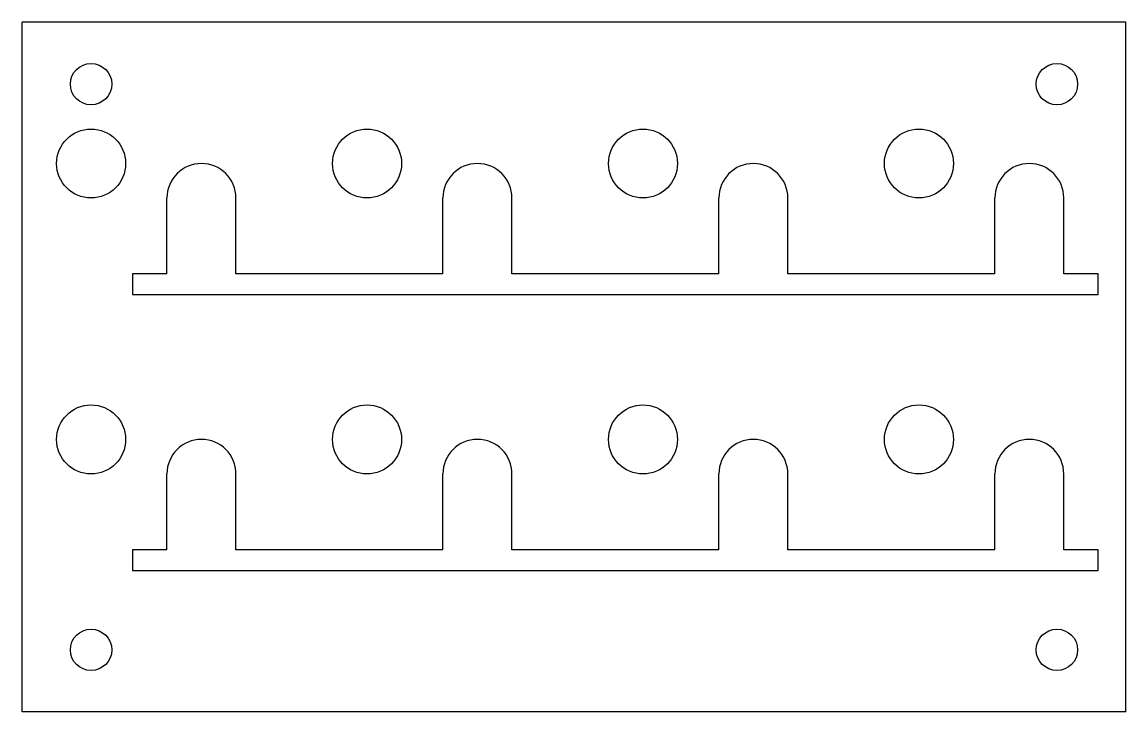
# Model space of a CAD drawing. Header units: millimetres. Extents: x -40 to 40, y -25 to 25.
import ezdxf

# ---------------------------------------------------------------- set-up
doc = ezdxf.new("R2010")
doc.units = ezdxf.units.MM

msp = doc.modelspace()

# ---------------------------------------------------------------- linework, layer by layer
at = {"color": 7, "linetype": 'Continuous', "lineweight": 25}
for p, q in [((-40, -25), (-40, 25)), ((40, 25), (-40, 25)), ((40, -25), (40, 25)), ((-29.5, 6.75), (-29.5, 12.25)), ((-24.5, 6.75), (-24.5, 12.25)), ((-9.5, 6.75), (-9.5, 12.25)), ((-4.5, 6.75), (-4.5, 12.25)), ((10.5, 6.75), (10.5, 12.25)), ((15.5, 6.75), (15.5, 12.25)), ((30.5, 6.75), (30.5, 12.25)), ((35.5, 6.75), (35.5, 12.25)), ((-29.5, 6.75), (-32, 6.75)), ((-32, 6.75), (-32, 5.25)), ((-9.5, 6.75), (-24.5, 6.75)), ((10.5, 6.75), (-4.5, 6.75)), ((30.5, 6.75), (15.5, 6.75)), ((38, 6.75), (35.5, 6.75)), ((38, 5.25), (38, 6.75)), ((-32, 5.25), (38, 5.25)), ((-29.5, -13.25), (-29.5, -7.75)), ((-24.5, -13.25), (-24.5, -7.75)), ((-9.5, -13.25), (-9.5, -7.75)), ((-4.5, -13.25), (-4.5, -7.75)), ((10.5, -13.25), (10.5, -7.75)), ((15.5, -13.25), (15.5, -7.75)), ((30.5, -13.25), (30.5, -7.75)), ((35.5, -13.25), (35.5, -7.75)), ((-29.5, -13.25), (-32, -13.25)), ((-32, -13.25), (-32, -14.75)), ((-9.5, -13.25), (-24.5, -13.25)), ((10.5, -13.25), (-4.5, -13.25)), ((30.5, -13.25), (15.5, -13.25)), ((38, -13.25), (35.5, -13.25)), ((38, -14.75), (38, -13.25)), ((-32, -14.75), (38, -14.75)), ((40, -25), (-40, -25))]:
    msp.add_line(p, q, dxfattribs=at)
for centre, radius in [((-35, 20.5), 1.5), ((35, 20.5), 1.5), ((-35, 14.75), 2.5), ((-15, 14.75), 2.5), ((5, 14.75), 2.5), ((25, 14.75), 2.5), ((-35, -5.25), 2.5), ((-15, -5.25), 2.5), ((5, -5.25), 2.5), ((25, -5.25), 2.5), ((-35, -20.5), 1.5), ((35, -20.5), 1.5)]:
    msp.add_circle(centre, radius, dxfattribs=at)
for centre in [(-27, 12.25), (-7, 12.25), (13, 12.25), (33, 12.25), (-27, -7.75), (-7, -7.75), (13, -7.75), (33, -7.75)]:
    msp.add_arc(centre, 2.5, 0, 180, dxfattribs=at)

doc.saveas('drawing.dxf')
